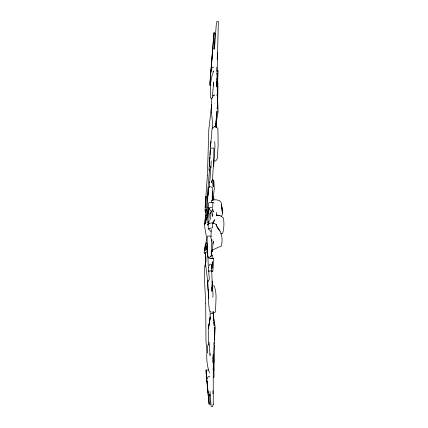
<?xml version="1.0" encoding="UTF-8"?>
<svg xmlns="http://www.w3.org/2000/svg" width="428" height="428" viewBox="0 0 428 428"><rect width="100%" height="100%" fill="white"/><g stroke="black" fill="none" stroke-linecap="round" stroke-linejoin="round"><path stroke-width="0.64" d="M205.686 303.366L206.007 341.828L207.361 352.907M211.683 241.039L211.689 239.76M213.283 354.384L212.967 362.366L215.247 327.474L213.62 317.185L213.695 311.627M211.539 270.86L211.576 264.451M216.948 78.394L216.825 86.777M205.852 217.429L205.943 210.421L206.221 209.474L206.574 209.49M205.659 252.156L205.52 263.322L207.815 282.357M212.748 214.487L212.727 216.407L211.988 211.806L208.415 208.19L208.58 202.856L213.176 202.262L214.027 203.075M211.293 181.483L211.325 182.681L211.576 180.509M210.458 264.681L210.469 263.916M209.645 373.029C206.489 365.014 206.269 356.021 207.323 347.515L207.96 344.861L208.982 344.963L208.468 344.128L208.276 329.972L210.095 318.314L210.169 312.643M212.625 128.277L212.689 123.237L211.197 110.697L211.737 98.477L212.304 97.407L213.711 82.069L213.551 85.969M212.202 200.641L212.32 191.525M211.764 239.707L211.534 255.463L211.154 256.672L210.148 256.618M212.32 200.256L212.491 187.646L211.127 186.876L209.522 186.795L208.329 187.443L208.126 195.318M216.151 127.373L216.215 122.451L218.12 111.794L216.921 80.801L216.926 86.285L216.825 83.604M205.461 252.231L205.269 264.525L205.622 264.541M205.927 262.391L206.007 257.153M206.066 217.156L206.173 210.539L209.608 168.873M215.878 122.922L215.83 125.372L217.06 110.799L215.953 121.67M208.586 369.99L206.226 370.006L206.152 373.698L209.041 404.3L210.084 404.497L209.447 393.867L209.367 394.926M207.393 175.534L208.832 129.406L211.662 104.56M212.866 202.487L212.748 207.339L208.591 207.954M216.921 79.72L218.355 21.47L216.926 21.4L216.242 24.845L214.562 47.604L214.08 49.402M205.119 246.908L205.023 250.733L205.14 245.158L206.917 242.494M209.929 157.087L209.95 158.376M209.977 155.294L210.351 149.04M217.702 98.59L217.964 86.274L217.51 75.767L216.745 73.145M212.684 249.524L212.63 251.45L211.079 252.376M213.861 180.937L214.316 188.662L213.305 196.95M216.787 70.952L216.921 67.159M217.205 59.348L217.467 52.184M210.94 168.086L211.218 160.826M217.574 98.927L217.189 109.135L217.777 95.904L216.557 94.995M212.871 297.374L212.994 294.143L212.138 281.036M215.931 127.549L216.21 121.06M217.638 87.692L217.697 86.365M215.487 126.56L215.733 123.259M217.627 81.7L218.125 70.797L217.242 70.711L217.087 71.786M209.939 180.156L210.795 167.525L210.656 166.321L209.378 166.021L209.34 165.684L210.892 141.24M209.281 187.448L209.517 182.146M207.89 207.644L207.061 222.239L207.28 222.587L208.495 222.64M208.72 213.674L209.025 208.436M209.265 213.433L208.736 222.817L209.099 223.395M208.201 289.649L208.489 302.248L209.362 310.033L210.084 312.098M209.34 276.67L209.142 279.885L207.848 280.827L207.789 282.223L208.8 298.332M206.061 196.201L205.338 207.708L206.082 196.356M213.668 166.23L214.974 145.798L214.685 141.427M210.49 219.5L211.015 211.603M207.393 175.507L205.14 207.088L205.071 211.25L205.611 212.368M206.89 247.363L207.045 245.142L207.398 245.164M207.28 246.828L207.361 245.715M216.402 226L216.536 224.133L216.327 225.358M211.32 67.683L212.689 49.343L209.741 84.937M210.453 79.474L210.014 85.466L210.934 85.461M210.603 77.473L210.795 74.809M210.993 72.145L211.223 68.972M210.49 147.13L212.117 128.368L214.246 126.784L216.327 126.886L217.927 128.651L218.125 145.691L217.226 158.734L215.744 160.971L213.786 160.875M210.025 82.695L213.984 32.897L215.049 33.256L214.037 49.001L213.952 48.15M208.056 212.673L208.211 210.72M212.684 49.076L213.984 32.897L214.428 33.042L214.032 32.908M213.021 243.933L213.267 241.194L212.165 251.589L211.598 251.728L211.566 250.599M208.324 193.328L208.661 190.016M212.93 393.787L212.925 390.753M212.015 312.654L212.117 311.761M209.581 182.248L209.763 180.739M208.639 189.93L207.741 197.372L207.601 207.981L208.618 208.029M204.948 264.911L204.258 274.273L205.686 303.388M208.473 207.682L207.296 216.857L206.596 219.27M207.842 217.547L209.019 208.366M207.227 243.425L207.018 246.854M213.872 344.39L214.123 342.432M212.973 358.728L213.267 354.074L213.256 404.524L212.449 406.6L211.159 406.536L209.988 391.315M212.523 271.678L212.614 271.084M212.4 199.956L212.919 196.468L213.609 196.543L213.807 200.267M213.08 369.664L214.353 359.418L214.391 345.177M210.095 318.314L210.309 317.025L208.383 328.217L210.309 317.025M213.101 404.497L213.187 404M205.124 266.516L205.633 263.696M206.761 252.258L206.949 251.247M211.245 229.371L210.945 238.428L212.106 240.252M209.752 157.552L208.96 170.253L209.822 170.793M212.144 267.024L211.833 268.463L211.266 268.431M213.663 71.321L213.759 70.893C210.03 79.351 210.004 89.174 210.715 98.247L211.737 98.333M211.576 148.35L211.657 148.035L213.914 148.142L213.775 158.462L212.422 181.076M209.415 271.395L209.549 270.892L211.7 270.999L212.149 280.725L211.914 291.382L211.63 286.781M209.115 265.911L209.533 264.354M210.539 213.765L211.405 210.817M207.548 378.598L208.088 376.758L209.485 376.56L209.228 376.817M208.019 224.208L209.126 220.762M206.719 250.048L207.345 248.186L206.986 248.17L207.152 245.972L207.505 245.988M206.237 249.84L207.195 247.068M213.096 223.272L214.535 219.708L213.01 222.945M210.747 313.911L210.972 313.457L213.337 313.574L214.198 325.906L213.813 322.07M221.094 216.589L222.421 214.401L222.234 209.453L221.062 202.23L219.462 200.555L216.097 199.769L213.963 199.908L213.834 198.421L213.069 198.421L213.679 198.533M211.897 68.138L212.507 67.164L213.652 67.212M211.598 254.767L209.822 257.57L208.243 257.495L207.436 254.564L207.532 247.245L207.532 255.051L207.43 247.528L207.789 254.863M208.827 223.09L207.147 225.085L208.832 223.25M212.609 179.814L213.262 179.947L213.738 180.718L213.668 182.232L213.026 182.986M208.361 281.019L207.468 282.325L207.954 290.211L208.404 290.719M212.17 250.241L218.531 247.159L221.121 246.325C223.245 239.541 221.891 231.917 216.868 226.781L218.665 229.13L215.808 224.411L214.851 223.593L212.989 223.555M206.114 252.541L205.317 252.766M220.768 233.843L222.683 233.292C224.042 228.327 224.283 222.972 223.395 217.889L219.858 215.477L216.274 215.129L219.848 215.487L216.654 215.075L216.477 212.336M213.107 199.972L211.453 200.4L211.459 202.653M207.259 214.738L206.012 215.033L204.482 222.244L204.424 223.721L204.878 224.636M210.383 311.466L210.779 311.381M213.16 377.089L214.043 377.095L213.797 359.638M208.832 258.325L211.512 258.448M211.657 271.127L212.866 271.192L213.642 259.507L213.583 258.549L212.855 258.517L212.646 255.211L211.368 255.152L211.239 253.216M209.329 395.456L210.378 395.504M212.122 285.701L214.08 285.797C215.974 290.414 216.263 295.518 215.937 300.451L215.487 311.937L215.054 312.344L213.192 312.247M210.844 258.416L213.583 258.549M212.299 180.397L212.871 180.429L213.192 186.811L213.032 183.056M211.325 236.17L207.682 235.994L207.2 237.968L207.061 248.577L207.885 256.859M215.584 126.549L214.182 126.49M214.583 126.458L215.086 126.506M205.226 253.028L204.033 252.734L206.719 238.524L204.798 227.461L204.429 223.009L204.728 224.095M211.261 112.195L211.79 112.318M209.244 228.943L208.35 228.573L212.529 227.878L212.539 223.025L213.235 223.448M205.146 252.937L205.761 253.328M213.856 223.758L212.887 222.779L208.211 223.486L208.233 228.803L211.116 231.66M204.461 253.087L205.488 254.296M217.852 227.99L220.062 231.115M212.277 97.654L212.395 97.996M205.852 209.313L206.205 210.367M213.363 317.597L213.684 320.797M208.094 393.551L209.094 403.797M205.943 370.199L208.115 393.054L207.104 381.086M206.226 370.006L206.489 373.323M206.697 375.971L206.911 378.625M209.041 342.186L210.068 355.54L210.03 353.565M211.582 251.429L211.812 255.083M207.901 256.372L208.329 267.516M207.082 248.149L207.51 256.848M208.522 271.491L208.415 267.372M208.768 270.63L208.992 276.221M213.117 311.766L213.155 314.409M213.406 312.461L213.46 318.346M213.823 360.654L213.909 370.664M204.509 249.021L204.488 250.765L204.509 249.021M212.304 263.001L211.833 268.463L212.449 261.658L212.304 263.001M213.652 365.614L213.642 366.042L213.636 365.031L213.652 365.614M206.269 217.638L205.424 223.684L206.269 217.638M214.535 339.276L214.423 340.121L214.278 327.383L214.535 339.276M213.208 95.685L212.967 96.145L214.46 94.893L213.208 95.685M213.326 211.887L212.39 208.859L213.326 211.887M221.667 205.499L221.522 204.75L222.4 213.08L221.667 205.499"/></g></svg>
